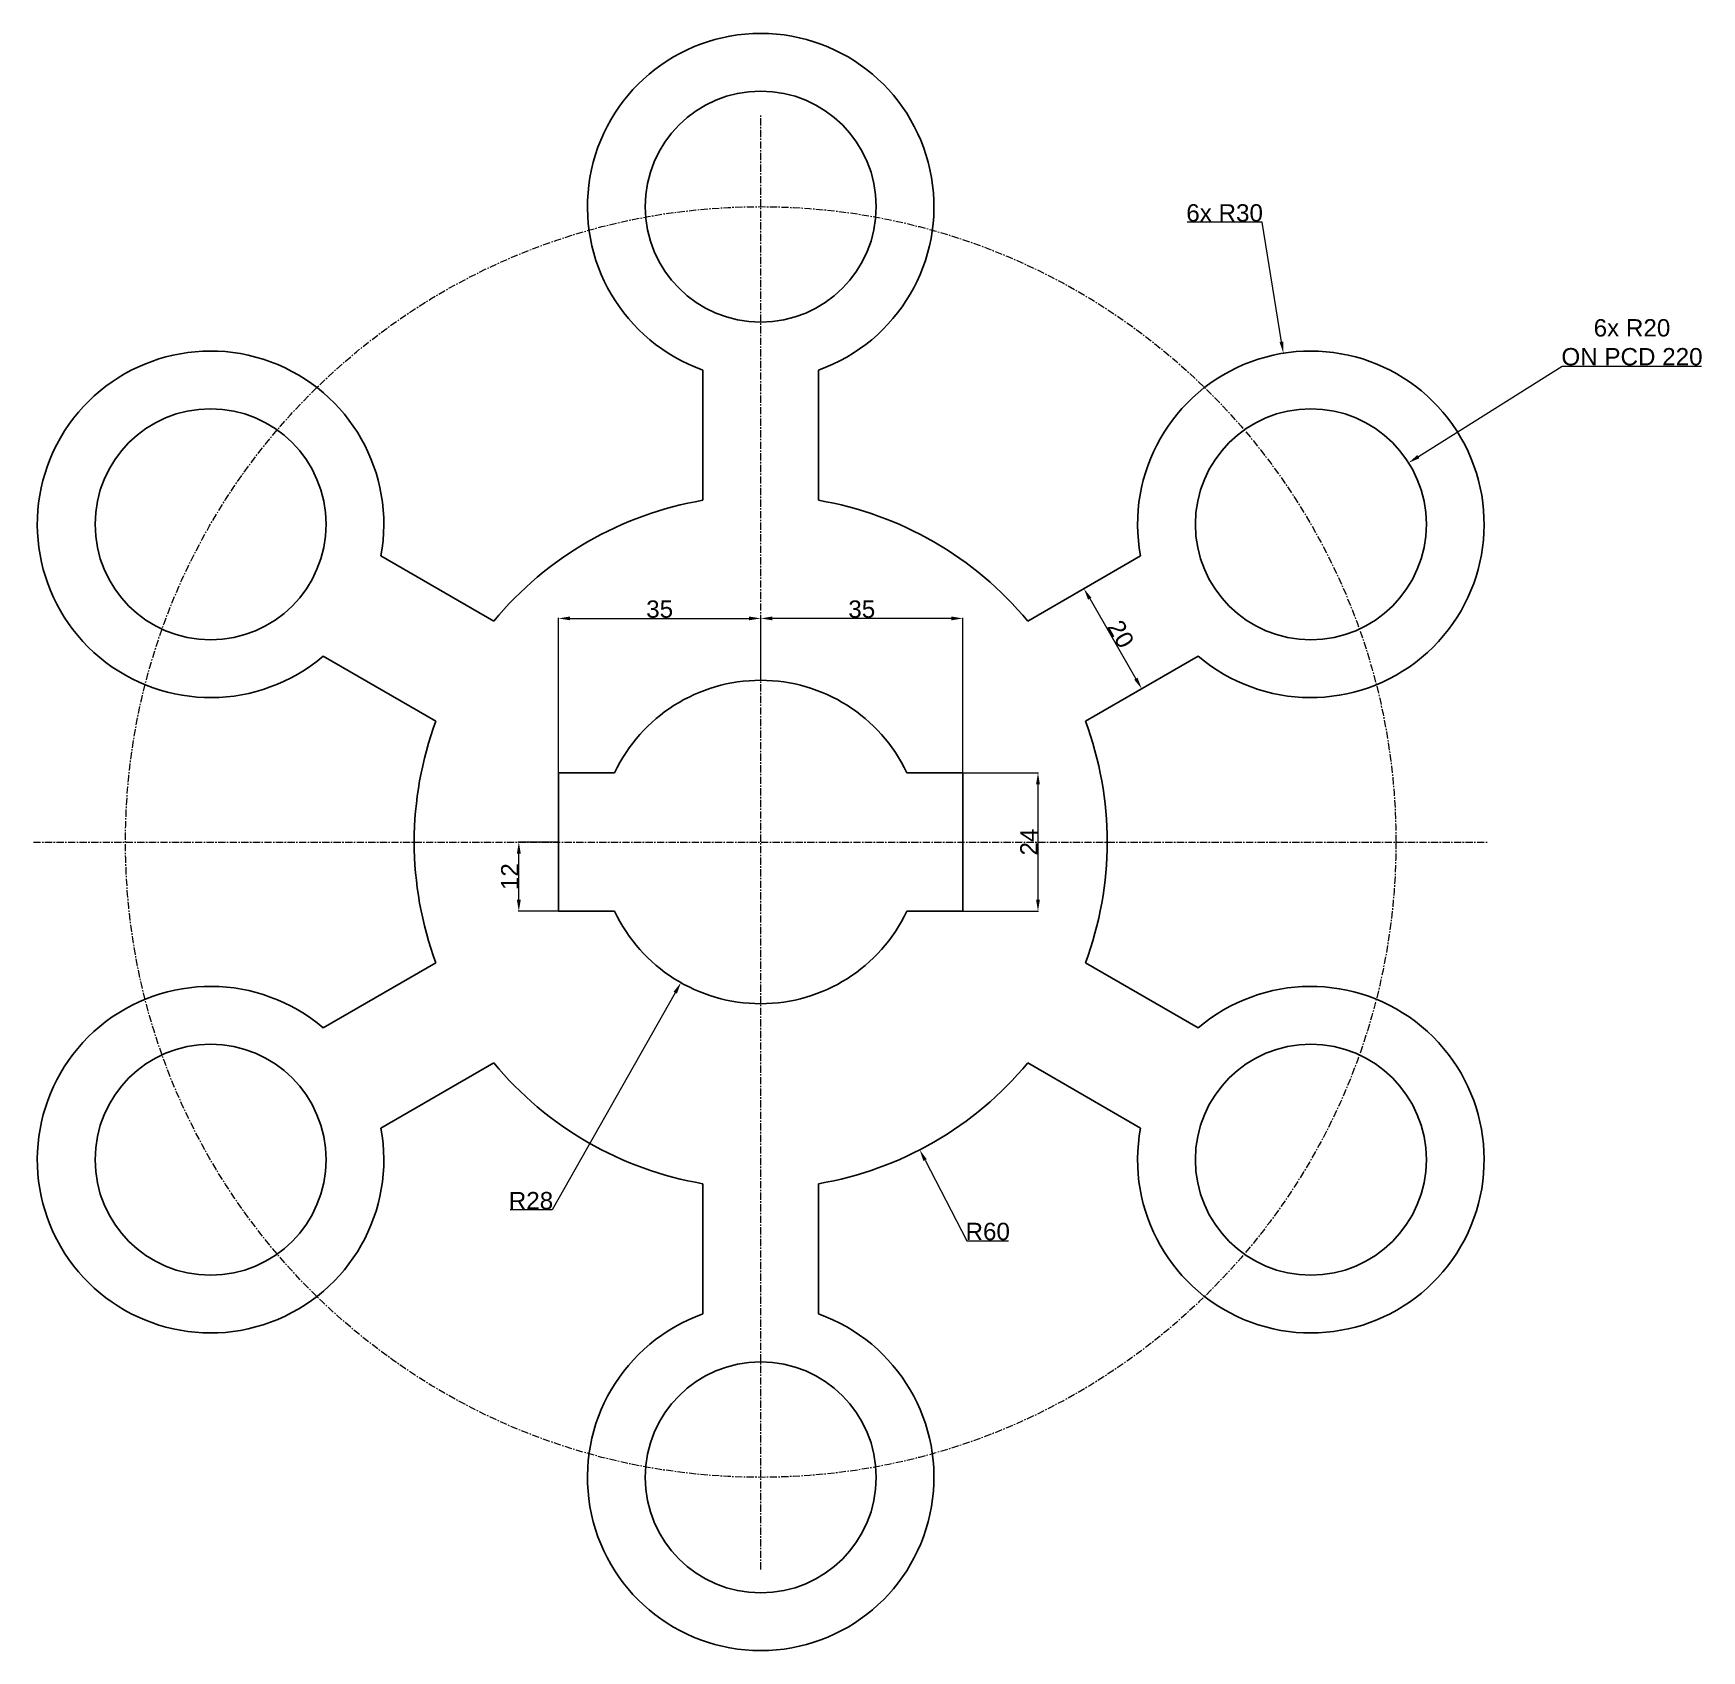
# Model space of a CAD drawing. Header units: millimetres. Extents: x -126 to 163, y -140 to 140.
import ezdxf

# ---------------------------------------------------------------- set-up
doc = ezdxf.new("R2010")
doc.units = ezdxf.units.MM
doc.header["$MEASUREMENT"] = 0
doc.linetypes.add('CENTER', pattern=[2, 1.25, -0.25, 0.25, -0.25])
doc.layers.add('AM_5', color=3, linetype='Continuous', lineweight=15)
doc.layers.add('AM_7', color=4, linetype='CENTER', lineweight=15)
doc.styles.get("Standard").update_dxf_attribs({"font": 'arial.ttf'})
doc.dimstyles.new('AM_ANSI$0', dxfattribs={"dimtxt": 3, "dimasz": 2, "dimexe": 0.1, "dimexo": 0.05, "dimgap": 0.06, "dimtad": 1, "dimtoh": 1, "dimzin": 9, "dimdsep": 46, "dimtxsty": 'Standard', "dimcen": 0, "dimclrd": 256, "dimclre": 256, "dimclrt": 2, "dimadec": 0, "dimazin": 2, "dimtp": 0.1, "dimtm": 0.1, "dimtfac": 0.71, "dimtofl": 0, "dimtmove": 0, "dimatfit": 3, "dimfxl": 1, "dimtolj": 1, "dimtzin": 7, "dimlwd": -1, "dimlwe": -1, "dimarcsym": 1})
doc.dimstyles.new('AM_ANSI$4', dxfattribs={"dimtxt": 3, "dimasz": 2, "dimexe": 0.1, "dimexo": 0.05, "dimgap": 0.06, "dimtad": 1, "dimtoh": 1, "dimzin": 9, "dimdsep": 46, "dimtxsty": 'Standard', "dimcen": 0, "dimclrd": 256, "dimclre": 256, "dimclrt": 2, "dimadec": 0, "dimazin": 2, "dimtp": 0.1, "dimtm": 0.1, "dimtfac": 0.71, "dimtofl": 0, "dimtmove": 0, "dimatfit": 0, "dimfxl": 1, "dimtolj": 1, "dimtzin": 7, "dimlwd": -1, "dimlwe": -1, "dimarcsym": 1})

# ---------------------------------------------------------------- blocks, each defined once
blk = doc.blocks.new('*D5')
at = {"layer": 'AM_5', "transparency": 16777216}
for p, q in [((35.05, 12), (48.11, 12)), ((48.01, 10), (48.01, -10)), ((35.05, -12), (48.11, -12))]:
    blk.add_line(p, q, dxfattribs=at)
for points in [[(47.68, 10), (48.34, 10), (48.01, 12)], [(47.68, -10), (48.34, -10), (48.01, -12)]]:
    blk.add_solid(points, dxfattribs=at)
at = {"layer": 'Defpoints', "color": 0, "transparency": 16777216}
for p in [(35, 12), (35, -12), (48.01, -12)]:
    blk.add_point(p, dxfattribs=at)
at = {"layer": 'AM_5', "color": 2, "transparency": 16777216, "insert": (46.44, 0), "char_height": 3, "attachment_point": 5, "rotation": 90}
blk.add_mtext('\\A1;24', dxfattribs=at)
blk = doc.blocks.new('*D6')
at = {"layer": 'AM_5', "transparency": 16777216}
for p, q in [((-35.05, 0), (-41.98, 0)), ((-41.88, -10), (-41.88, -2)), ((-35.05, -12), (-41.98, -12))]:
    blk.add_line(p, q, dxfattribs=at)
for points in [[(-42.22, -2), (-41.55, -2), (-41.88, 0)], [(-42.22, -10), (-41.55, -10), (-41.88, -12)]]:
    blk.add_solid(points, dxfattribs=at)
at = {"layer": 'Defpoints', "color": 0, "transparency": 16777216}
for p in [(-41.88, 0), (-35, 0), (-35, -12)]:
    blk.add_point(p, dxfattribs=at)
at = {"layer": 'AM_5', "color": 2, "transparency": 16777216, "insert": (-43.45, -6), "char_height": 3, "attachment_point": 5, "rotation": 90}
blk.add_mtext('\\A1;12', dxfattribs=at)
blk = doc.blocks.new('*D7')
at = {"layer": 'AM_5', "transparency": 16777216}
for p, q in [((-35, 12.05), (-35, 38.81)), ((-33, 38.71), (-2, 38.71)), ((0, 28.05), (0, 38.81))]:
    blk.add_line(p, q, dxfattribs=at)
for points in [[(-33, 39.04), (-33, 38.38), (-35, 38.71)], [(-2, 39.04), (-2, 38.38), (0, 38.71)]]:
    blk.add_solid(points, dxfattribs=at)
at = {"layer": 'Defpoints', "color": 0, "transparency": 16777216}
for p in [(0, 38.71), (0, 28), (-35, 12)]:
    blk.add_point(p, dxfattribs=at)
at = {"layer": 'AM_5', "color": 2, "transparency": 16777216, "insert": (-17.5, 40.3), "char_height": 3, "attachment_point": 5}
blk.add_mtext('\\A1;35 ', dxfattribs=at)
blk = doc.blocks.new('*D8')
at = {"layer": 'AM_5', "transparency": 16777216}
for p, q in [((0, 28.05), (0, 38.81)), ((33, 38.71), (2, 38.71)), ((35, 12.05), (35, 38.81))]:
    blk.add_line(p, q, dxfattribs=at)
for points in [[(2, 39.04), (2, 38.38), (0, 38.71)], [(33, 39.04), (33, 38.38), (35, 38.71)]]:
    blk.add_solid(points, dxfattribs=at)
at = {"layer": 'Defpoints', "color": 0, "transparency": 16777216}
for p in [(0, 38.71), (0, 28), (35, 12)]:
    blk.add_point(p, dxfattribs=at)
at = {"layer": 'AM_5', "color": 2, "transparency": 16777216, "insert": (17.5, 40.3), "char_height": 3, "attachment_point": 5}
blk.add_mtext('\\A1;35', dxfattribs=at)
blk = doc.blocks.new('*D9')
at = {"layer": 'AM_5', "transparency": 16777216}
for p, q in [((-14.8, -26.09), (-36.14, -63.7)), ((-36.14, -63.7), (-43.37, -63.7))]:
    blk.add_line(p, q, dxfattribs=at)
blk.add_solid([(-15.09, -25.93), (-14.51, -26.26), (-13.82, -24.35)], dxfattribs=at)
at = {"layer": 'Defpoints', "color": 0, "transparency": 16777216}
for p in [(0, 0), (-13.82, -24.35)]:
    blk.add_point(p, dxfattribs=at)
at = {"layer": 'AM_5', "color": 2, "transparency": 16777216, "insert": (-39.78, -62.11), "char_height": 3, "attachment_point": 5}
blk.add_mtext('\\A1;R28', dxfattribs=at)
blk = doc.blocks.new('*D10')
at = {"layer": 'AM_5', "transparency": 16777216}
for p, q in [((28.46, -55.08), (35.67, -69.04)), ((35.67, -69.04), (42.89, -69.04))]:
    blk.add_line(p, q, dxfattribs=at)
blk.add_solid([(28.76, -54.93), (28.16, -55.23), (27.54, -53.31)], dxfattribs=at)
at = {"layer": 'Defpoints', "color": 0, "transparency": 16777216}
for p in [(0, 0), (27.54, -53.31)]:
    blk.add_point(p, dxfattribs=at)
at = {"layer": 'AM_5', "color": 2, "transparency": 16777216, "insert": (39.31, -67.45), "char_height": 3, "attachment_point": 5}
blk.add_mtext('\\A1;R60', dxfattribs=at)
blk = doc.blocks.new('*D11')
at = {"layer": 'AM_5', "transparency": 16777216}
for p, q in [((86.85, 107.3), (73.87, 107.3)), ((90.18, 86.59), (86.85, 107.3))]:
    blk.add_line(p, q, dxfattribs=at)
blk.add_solid([(90.51, 86.65), (89.85, 86.54), (90.5, 84.62)], dxfattribs=at)
at = {"layer": 'Defpoints', "color": 0, "transparency": 16777216}
for p in [(90.5, 84.62), (95.26, 55)]:
    blk.add_point(p, dxfattribs=at)
at = {"layer": 'AM_5', "color": 2, "transparency": 16777216, "insert": (80.33, 108.9), "char_height": 3, "attachment_point": 5}
blk.add_mtext('\\A1;6x R30', dxfattribs=at)
blk = doc.blocks.new('*D12')
at = {"layer": 'AM_5', "transparency": 16777216}
for p, q in [((113.88, 66.72), (138.78, 82.38)), ((138.78, 82.38), (162.9, 82.38))]:
    blk.add_line(p, q, dxfattribs=at)
blk.add_solid([(113.71, 67), (114.06, 66.43), (112.19, 65.65)], dxfattribs=at)
at = {"layer": 'Defpoints', "color": 0, "transparency": 16777216}
for p in [(112.19, 65.65), (95.26, 55)]:
    blk.add_point(p, dxfattribs=at)
at = {"layer": 'AM_5', "color": 2, "transparency": 16777216, "insert": (150.87, 86.5), "char_height": 3, "attachment_point": 5}
blk.add_mtext('\\A1;6x R20 ^JON PCD 220', dxfattribs=at)
blk = doc.blocks.new('*D13')
at = {"layer": 'AM_5', "transparency": 16777216}
for p, q in [((55.96, 43.85), (55.88, 43.81)), ((56.97, 42.13), (64.97, 28.27)), ((65.96, 26.53), (65.88, 26.49))]:
    blk.add_line(p, q, dxfattribs=at)
for points in [[(57.26, 42.29), (56.68, 41.96), (55.97, 43.86)], [(65.26, 28.44), (64.68, 28.1), (65.97, 26.54)]]:
    blk.add_solid(points, dxfattribs=at)
at = {"layer": 'Defpoints', "color": 0, "transparency": 16777216}
for p in [(56, 43.88), (65.97, 26.54), (66, 26.56)]:
    blk.add_point(p, dxfattribs=at)
at = {"layer": 'AM_5', "color": 2, "transparency": 16777216, "insert": (62.35, 36), "char_height": 3, "attachment_point": 5, "rotation": 300}
blk.add_mtext('\\A1;20', dxfattribs=at)

msp = doc.modelspace()

# ---------------------------------------------------------------- linework, layer by layer
for p, q in [((-10, 59.161), (-10, 81.716)), ((10, 59.161), (10, 81.716)), ((-46.235, 38.241), (-65.768, 49.518)), ((46.235, 38.241), (65.768, 49.518)), ((-56.235, 20.92), (-75.768, 32.198)), ((56.235, 20.92), (75.768, 32.198)), ((-56.235, -20.92), (-75.768, -32.198)), ((56.235, -20.92), (75.768, -32.198)), ((-46.235, -38.241), (-65.768, -49.518)), ((46.235, -38.241), (65.768, -49.518)), ((-10, -59.161), (-10, -81.716)), ((10, -59.161), (10, -81.716))]:
    msp.add_line(p, q)
for points in [[(-25.298, 12), (-35, 12), (-35, -12), (-25.298, -12)], [(25.298, -12), (35, -12), (35, 12), (25.298, 12)]]:
    msp.add_lwpolyline(points)
for centre in [(0, 110), (-95.263, 55), (95.263, 55), (-95.263, -55), (95.263, -55), (0, -110)]:
    msp.add_circle(centre, 20)
for centre, radius, start, end in [((0, 110), 30, 289.47122, 250.52878), ((-95.263, 55), 30, 349.47122, 310.52878), ((95.263, 55), 30, 229.47122, 190.52878), ((0, 0), 60, 99.59407, 140.40593), ((0, 0), 60, 39.59407, 80.40593), ((0, 0), 28, 25.37693, 154.62307), ((0, 0), 60, 159.59407, 200.40593), ((0, 0), 60, 339.59407, 20.40593), ((0, 0), 28, 205.37693, 334.62307), ((-95.263, -55), 30, 49.47122, 10.52878), ((95.263, -55), 30, 169.47122, 130.52878), ((0, 0), 60, 219.59407, 260.40593), ((0, 0), 60, 279.59407, 320.40593), ((0, -110), 30, 109.47122, 70.52878)]:
    msp.add_arc(centre, radius, start, end)
at = {"layer": 'AM_7'}
for p, q in [((0, -125.948), (0, 125.948)), ((-125.948, 0), (125.948, 0))]:
    msp.add_line(p, q, dxfattribs=at)
msp.add_circle((0, 0), 110, dxfattribs=at)

# ---------------------------------------------------------------- dimensions: what is measured, and where the dimension line sits
at = {"layer": 'AM_5'}
for mpoint, text, picture, middle in [((90.497, 84.619), '6x <>', '*D11', (80.326, 107.303)), ((112.191, 65.651), '6x <> ^JON PCD 220', '*D12', (150.869, 82.383))]:
    dim = msp.add_radius_dim(center=(95.263, 55), mpoint=mpoint, text=text, dimstyle='AM_ANSI$4', override={"dimpost": ''}, dxfattribs=at)
    dim.commit()
    dim.dimension.update_dxf_attribs({"geometry": picture, "text_midpoint": middle, "dimtype": 164})
dim = msp.add_aligned_dim(p1=(56.001, 43.879), p2=(66.001, 26.559), distance=-0.039, dimstyle='AM_ANSI$0', override={"dimpost": ''}, dxfattribs=at)
dim.commit()
dim.dimension.update_dxf_attribs({"geometry": '*D13', "text_midpoint": (62.346, 35.996)})
dim = msp.add_linear_dim(base=(0, 38.711), p1=(-35, 12), p2=(0, 28), text='<> ', dimstyle='AM_ANSI$0', override={"dimpost": ''}, dxfattribs=at)
dim.commit()
dim.dimension.update_dxf_attribs({"geometry": '*D7', "text_midpoint": (-17.5, 40.304)})
dim = msp.add_linear_dim(base=(0, 38.711), p1=(35, 12), p2=(0, 28), dimstyle='AM_ANSI$0', dxfattribs=at)
dim.commit()
dim.dimension.update_dxf_attribs({"geometry": '*D8', "text_midpoint": (17.5, 40.304)})
dim = msp.add_linear_dim(base=(48.009, -12), p1=(35, 12), p2=(35, -12), angle=90, dimstyle='AM_ANSI$0', override={"dimpost": ''}, dxfattribs=at)
dim.commit()
dim.dimension.update_dxf_attribs({"geometry": '*D5', "text_midpoint": (46.443, 0)})
dim = msp.add_linear_dim(base=(-41.882, 0), p1=(-35, -12), p2=(-35, 0), angle=90, dimstyle='AM_ANSI$0', dxfattribs=at)
dim.commit()
dim.dimension.update_dxf_attribs({"geometry": '*D6', "text_midpoint": (-43.448, -6)})
dim = msp.add_radius_dim(center=(0, 0), mpoint=(-13.816, -24.354), dimstyle='AM_ANSI$4', override={"dimpost": ''}, dxfattribs=at)
dim.commit()
dim.dimension.update_dxf_attribs({"geometry": '*D9', "text_midpoint": (-39.784, -63.697), "dimtype": 164})
dim = msp.add_radius_dim(center=(0, 0), mpoint=(27.542, -53.305), dimstyle='AM_ANSI$4', dxfattribs=at)
dim.commit()
dim.dimension.update_dxf_attribs({"geometry": '*D10', "text_midpoint": (39.31, -69.037), "dimtype": 164})

doc.saveas('drawing.dxf')
